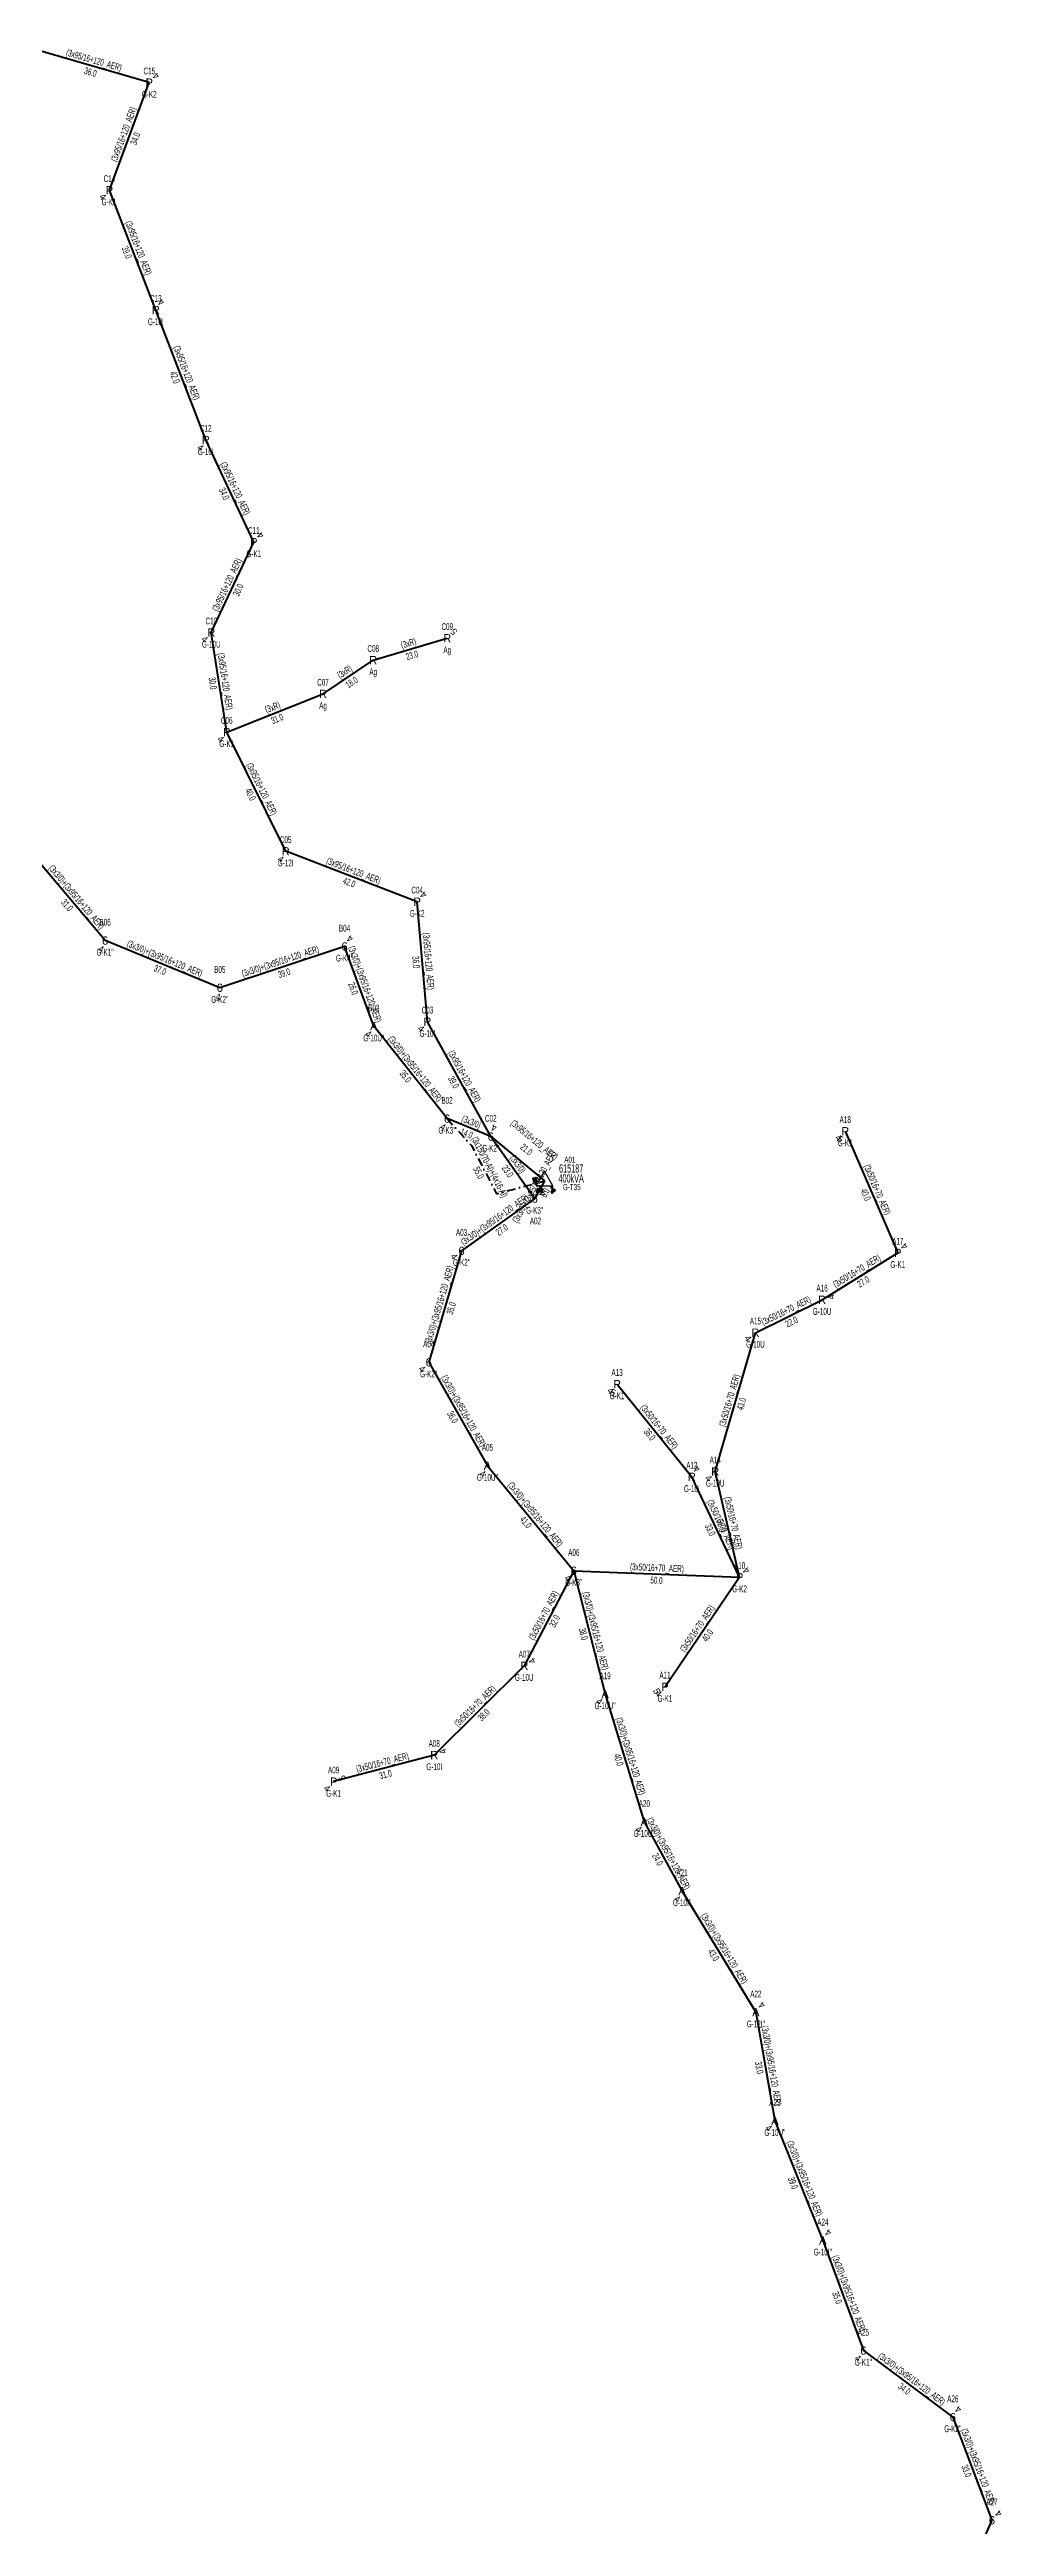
# Model space of a CAD drawing. Header units: millimetres. Extents: x 433713 to 438874, y 4028328 to 4034517.
# Drawn here: x 436493 to 436779, y 4032977 to 4033722 of the extents above; entities that cross this region are included whole.
import ezdxf
from ezdxf.enums import TextEntityAlignment as Align

# ---------------------------------------------------------------- set-up
doc = ezdxf.new("R2010")
doc.units = ezdxf.units.MM
doc.linetypes.add('DASHDOT', pattern=[5, 2.5, -1.25, 0, -1.25])
for name, color, linetype, lineweight in [('DIREK_AG_MEVCUT', 120, 'Continuous', 25), ('DIREK_OG_MEVCUT', 16, 'Continuous', 25), ('HAT_AG_HAVAI_MEVCUT', 126, 'Continuous', 50), ('HAT_AG_YERALTI_MEVCUT', 126, 'DASHDOT', 50), ('HAT_OG_HAVAI_MEVCUT', 48, 'Continuous', 70), ('TRAFO_MEVCUT', 5, 'Continuous', 30), ('TRAFO_TADILAT_BYSK', 5, 'Continuous', 30)]:
    doc.layers.add(name, color=color, linetype=linetype, lineweight=lineweight)
doc.styles.add('Direk', font='B_CAD')
doc.styles.get("Standard").update_dxf_attribs({"font": 'Arial'})

# ---------------------------------------------------------------- blocks, each defined once
blk = doc.blocks.new('MEV_DIREK')
h = blk.add_hatch(color=32)
h.paths.add_polyline_path([(-2.14, 0.97), (-2.35, 1.09), (-3.31, -0.55), (-3.09, -0.67), (-2.67, 0.06), (-1.89, -0.39), (-1.79, -0.22), (-2.56, 0.23)])
h.paths.add_polyline_path([(-3.46, -0.17), (-3.33, -0.25), (-2.61, 0.99), (-2.74, 1.06)])
h.paths.add_polyline_path([(-3.54, 0.29), (-3.41, 0.22), (-3.05, 0.82), (-3.18, 0.9)])
h.paths.add_polyline_path([(-3.58, 0.81), (-3.66, 0.68), (-3.53, 0.61), (-3.45, 0.74)])
h.paths.add_polyline_path([(-1.51, -2.34), (-2.26, -2.33), (-2.52, -3.47), (-2.42, -3.47), (-2.21, -2.53), (-1.91, -2.54), (-2.12, -3.47), (-2.02, -3.47), (-1.81, -2.54), (-1.51, -2.54), (-1.72, -3.47), (-1.62, -3.48), (-1.41, -2.54), (-1.11, -2.54), (-1.32, -3.48), (-1.22, -3.48), (-1.01, -2.54), (-0.71, -2.55), (-0.92, -3.48), (-0.82, -3.48), (-0.56, -2.35), (-1.31, -2.34), (-1.31, -1.44), (-1.51, -1.44)])
at = {"layer": 'TRAFO_MEVCUT'}
for points in [[(2.35, -1.57), (2.12, -1.92), (2.08, -1.44), (1.94, -1.44), (2.01, -2.32), (2.25, -1.96), (2.31, -2.67), (2.1, -2.67), (2.39, -2.87), (2.4, -2.86), (2.64, -2.49), (2.45, -2.63)], [(2.35, -1.57), (2.12, -1.92), (2.08, -1.44), (1.94, -1.44), (2.01, -2.32), (2.25, -1.96), (2.31, -2.67), (2.1, -2.67), (2.39, -2.87), (1.98, -3.19), (2.2, -3.79), (2.26, -3.74), (2.08, -3.26), (2.26, -3.13), (2.44, -3.6), (2.49, -3.56), (2.32, -3.08), (2.49, -2.94), (2.67, -3.42), (2.73, -3.38), (2.55, -2.9), (2.73, -2.76), (2.91, -3.24), (2.97, -3.2), (2.79, -2.72), (2.97, -2.58), (3.15, -3.06), (3.21, -3.01), (2.98, -2.42), (2.4, -2.86), (2.64, -2.49), (2.45, -2.63)], [(2.97, -2.58), (3.15, -3.06), (3.21, -3.01), (2.98, -2.42), (2.4, -2.86), (2.64, -2.49), (2.45, -2.63), (2.35, -1.57), (2.12, -1.92), (2.08, -1.44), (1.94, -1.44), (2.01, -2.32), (2.25, -1.96), (2.31, -2.67), (2.1, -2.67), (2.39, -2.87), (1.98, -3.19), (2.2, -3.79), (2.26, -3.74), (2.08, -3.26), (2.26, -3.13), (2.44, -3.6), (2.49, -3.56), (2.32, -3.08), (2.49, -2.94), (2.67, -3.42), (2.73, -3.38), (2.55, -2.9), (2.73, -2.76), (2.91, -3.24), (2.97, -3.2), (2.79, -2.72)]]:
    blk.add_hatch(color=32, dxfattribs=at).paths.add_polyline_path(points)
at = {"layer": 'TRAFO_MEVCUT', "linetype": 'Continuous'}
for p, q in [((-2.5, -1.44), (0, 2.89)), ((2.5, -1.44), (0, 2.89)), ((-2.5, -1.44), (2.5, -1.44))]:
    blk.add_line(p, q, dxfattribs=at)
at = {"layer": 'TRAFO_MEVCUT', "color": 32, "flags": 128}
blk.add_lwpolyline([(1.94, -1.44), (2.08, -1.44), (2.12, -1.92), (2.35, -1.57), (2.45, -2.63), (2.64, -2.49), (2.4, -2.86), (2.98, -2.42), (3.21, -3.01), (3.15, -3.06), (2.97, -2.58), (2.79, -2.72), (2.97, -3.2), (2.91, -3.24), (2.73, -2.76), (2.55, -2.9), (2.73, -3.38), (2.67, -3.42), (2.49, -2.94), (2.32, -3.08), (2.49, -3.56), (2.44, -3.6), (2.26, -3.13), (2.08, -3.26), (2.26, -3.74), (2.2, -3.79), (1.98, -3.19), (2.39, -2.87), (2.1, -2.67), (2.31, -2.67), (2.25, -1.96), (2.01, -2.32), (1.94, -1.44)], dxfattribs=at)
at = {"layer": 'TRAFO_TADILAT_BYSK', "color": 32, "flags": 128}
for points in [[(-3.53, 0.61), (-3.45, 0.74), (-3.58, 0.81), (-3.66, 0.68), (-3.53, 0.61)], [(-3.41, 0.22), (-3.05, 0.82), (-3.18, 0.9), (-3.54, 0.29), (-3.41, 0.22)], [(-3.33, -0.25), (-2.61, 0.99), (-2.74, 1.06), (-3.46, -0.17), (-3.33, -0.25)], [(-1.79, -0.22), (-2.56, 0.23), (-2.14, 0.97), (-2.35, 1.09), (-3.31, -0.55), (-3.09, -0.67), (-2.67, 0.06), (-1.89, -0.39), (-1.79, -0.22)], [(-1.31, -1.44), (-1.51, -1.44), (-1.51, -2.34), (-2.26, -2.33), (-2.52, -3.47), (-2.42, -3.47), (-2.21, -2.53), (-1.91, -2.54), (-2.12, -3.47), (-2.02, -3.47), (-1.81, -2.54), (-1.51, -2.54), (-1.72, -3.47), (-1.62, -3.48), (-1.41, -2.54), (-1.11, -2.54), (-1.32, -3.48), (-1.22, -3.48), (-1.01, -2.54), (-0.71, -2.55), (-0.92, -3.48), (-0.82, -3.48), (-0.56, -2.35), (-1.31, -2.34), (-1.31, -1.44)]]:
    blk.add_lwpolyline(points, dxfattribs=at)

msp = doc.modelspace()

# ---------------------------------------------------------------- linework, layer by layer
at = {"layer": 'HAT_AG_HAVAI_MEVCUT'}
for p, q in [((436522.913013, 4033711.768754), (436488.633238, 4033721.721285)), ((436510.94, 4033679.422), (436522.913013, 4033711.768754)), ((436524.889614, 4033643.413046), (436510.94, 4033679.422)), ((436539.899092, 4033604.3663), (436524.889614, 4033643.413046)), ((436554.329511, 4033573.674572), (436539.899092, 4033604.3663)), ((436541.555126, 4033546.472156), (436554.329511, 4033573.674572)), ((436546.204498, 4033516.58703), (436541.555126, 4033546.472156)), ((436590.22743, 4033538.202495), (436612.491006, 4033544.765454)), ((436575.135886, 4033528.043082), (436590.22743, 4033538.202495)), ((436546.204498, 4033516.58703), (436575.135886, 4033528.043082)), ((436563.920381, 4033480.736373), (436546.204498, 4033516.58703)), ((436603.437891, 4033465.596871), (436563.920381, 4033480.736373)), ((436606.521045, 4033429.511773), (436603.437891, 4033465.596871)), ((436625.567948, 4033394.979168), (436606.521045, 4033429.511773)), ((436625.567948, 4033394.979168), (436641.721685, 4033381.663058)), ((436732.110822, 4033396.607843), (436747.900857, 4033360.022762)), ((436725.151628, 4033345.94246), (436747.900857, 4033360.022762)), ((436705.109361, 4033336.047537), (436725.151628, 4033345.94246)), ((436693.033783, 4033294.300708), (436705.109361, 4033336.047537)), ((436663.529565, 4033320.590953), (436686.000848, 4033292.700576)), ((436700.37038, 4033262.561999), (436686.000848, 4033292.700576)), ((436700.37038, 4033262.561999), (436693.033783, 4033294.300708)), ((436650.516459, 4033264.498572), (436635.632368, 4033235.928125)), ((436650.516459, 4033264.498572), (436700.37038, 4033262.561999)), ((436700.37038, 4033262.561999), (436677.931623, 4033229.629071)), ((436635.632368, 4033235.928125), (436608.574628, 4033209.094015)), ((436608.574628, 4033209.094015), (436578.328998, 4033201.106731))]:
    msp.add_line(p, q, dxfattribs=at)
at = {"layer": 'HAT_AG_YERALTI_MEVCUT', "flags": 128}
msp.add_lwpolyline([(436612.412996, 4033400.394071), (436619.845226, 4033392.187877), (436627.312622, 4033377.811457), (436641.721685, 4033381.663058)], dxfattribs=at)
at = {"layer": 'HAT_OG_HAVAI_MEVCUT'}
for p, q in [((436509.638636, 4033453.915217), (436489.663562, 4033477.632823)), ((436544.115114, 4033439.721463), (436509.638636, 4033453.915217)), ((436581.607, 4033452.142), (436544.115114, 4033439.721463)), ((436590.409072, 4033428.132005), (436581.607, 4033452.142)), ((436612.412996, 4033400.394071), (436590.409072, 4033428.132005)), ((436625.567948, 4033394.979168), (436612.412996, 4033400.394071)), ((436625.567948, 4033394.979168), (436638.7752, 4033376.345076)), ((436641.721685, 4033381.663058), (436638.7752, 4033376.345076)), ((436638.7752, 4033376.345076), (436616.783951, 4033360.669648)), ((436616.783951, 4033360.669648), (436606.9108, 4033327.141656)), ((436606.9108, 4033327.141656), (436624.559021, 4033296.076038)), ((436624.559021, 4033296.076038), (436650.516459, 4033264.498572)), ((436650.516459, 4033264.498572), (436659.926247, 4033227.420642)), ((436659.926247, 4033227.420642), (436671.7052, 4033189.03555)), ((436671.7052, 4033189.03555), (436683.061188, 4033168.235098)), ((436683.061188, 4033168.235098), (436705.236421, 4033131.781654)), ((436705.236421, 4033131.781654), (436710.969617, 4033099.153055)), ((436710.969617, 4033099.153055), (436725.36775, 4033063.218117)), ((436725.36775, 4033063.218117), (436737.55911, 4033030.115087)), ((436737.55911, 4033030.115087), (436764.449982, 4033010.110771)), ((436764.449982, 4033010.110771), (436776.213417, 4032979.107608)), ((436776.213417, 4032979.107608), (436760.144443, 4032943.403167))]:
    msp.add_line(p, q, dxfattribs=at)

# ---------------------------------------------------------------- block references
at = {"layer": 'TRAFO_MEVCUT'}
msp.add_blockref('MEV_DIREK', (436641.721685, 4033381.663058), dxfattribs=at)

# ---------------------------------------------------------------- texts
at = {"layer": 'DIREK_AG_MEVCUT', "width": 0.53}
for s, p in [('C15', (436522.913013, 4033715.268754)), ('G-K2', (436522.913013, 4033708.268754)), ('C14', (436510.94, 4033682.922)), ('G-K1', (436510.813239, 4033675.922)), ('C13', (436524.889614, 4033646.913046)), ('G-10I', (436524.889614, 4033639.913046)), ('C12', (436539.899092, 4033607.8663)), ('G-10I', (436539.899092, 4033600.8663)), ('C11', (436554.329511, 4033577.174572)), ('G-K1', (436554.329511, 4033570.174572)), ('C10', (436541.555126, 4033549.972156)), ('C09', (436612.491006, 4033548.265454)), ('G-10U', (436541.555126, 4033542.972156)), ('C08', (436590.22743, 4033541.702495)), ('Ag', (436612.491006, 4033541.265454)), ('Ag', (436590.22743, 4033534.702495)), ('C07', (436575.135886, 4033531.543082)), ('C06', (436546.204498, 4033520.08703)), ('Ag', (436575.135886, 4033524.543082)), ('G-K1', (436546.204498, 4033513.08703)), ('C05', (436563.920381, 4033484.236373)), ('G-12I', (436563.920381, 4033477.236373)), ('C04', (436603.437891, 4033469.096871)), ('G-K2', (436603.437891, 4033462.096871)), ('C03', (436606.521045, 4033433.011773)), ('G-10I', (436606.521045, 4033426.011773)), ('A18', (436732.110822, 4033400.107843)), ('G-K1', (436732.110822, 4033393.107843)), ('A17', (436747.900857, 4033363.522762)), ('G-K1', (436747.900857, 4033356.522762)), ('A16', (436725.151628, 4033349.44246)), ('A15', (436705.109361, 4033339.547537)), ('G-10U', (436725.151628, 4033342.44246)), ('G-10U', (436705.109361, 4033332.547537)), ('A13', (436663.529565, 4033324.090953)), ('G-K1', (436663.529565, 4033317.090953)), ('A12', (436686.000848, 4033296.200576)), ('A14', (436693.033783, 4033297.800708)), ('G-10I', (436686.000848, 4033289.200576)), ('G-10U', (436693.033783, 4033290.800708)), ('A10', (436700.37038, 4033266.061999)), ('G-K2', (436700.37038, 4033259.061999)), ('A07', (436635.632368, 4033239.428125)), ('G-10U', (436635.632368, 4033232.428125)), ('A11', (436677.931623, 4033233.129071)), ('G-K1', (436677.931623, 4033226.129071)), ('A08', (436608.574628, 4033212.594015)), ('A09', (436578.328998, 4033204.606731)), ('G-10I', (436608.574628, 4033205.594015)), ('G-K1', (436578.328998, 4033197.606731))]:
    msp.add_text(s, height=2.05, dxfattribs=at).set_placement(p, align=Align.MIDDLE_CENTER)
at = {"layer": 'DIREK_AG_MEVCUT', "style": 'Direk'}
for s, p in [('P', (436522.913013, 4033711.768754)), ('P', (436510.94, 4033679.422)), ('R', (436524.889614, 4033643.413046)), ('R', (436539.899092, 4033604.3663)), ('P', (436554.329511, 4033573.674572)), ('R', (436541.555126, 4033546.472156)), ('R', (436612.491006, 4033544.765454)), ('R', (436590.22743, 4033538.202495)), ('R', (436575.135886, 4033528.043082)), ('P', (436546.204498, 4033516.58703)), ('R', (436563.920381, 4033480.736373)), ('P', (436603.437891, 4033465.596871)), ('R', (436606.521045, 4033429.511773)), ('P', (436732.110822, 4033396.607843)), ('P', (436747.900857, 4033360.022762)), ('R', (436725.151628, 4033345.94246)), ('R', (436705.109361, 4033336.047537)), ('P', (436663.529565, 4033320.590953)), ('R', (436693.033783, 4033294.300708)), ('R', (436686.000848, 4033292.700576)), ('P', (436700.37038, 4033262.561999)), ('R', (436635.632368, 4033235.928125)), ('P', (436677.931623, 4033229.629071)), ('R', (436608.574628, 4033209.094015)), ('P', (436578.328998, 4033201.106731))]:
    msp.add_text(s, height=2.5, dxfattribs=at).set_placement(p, align=Align.MIDDLE_CENTER)
at = {"layer": 'DIREK_AG_MEVCUT', "color": 32, "style": 'Direk'}
for s, rotation, p in [('4', 495.000001, (436524.892912, 4033713.748653)), ('4', 313.9629, (436508.92459, 4033677.478261)), ('4', 505.513323, (436526.475015, 4033645.720968)), ('4', 325.513323, (436538.313691, 4033602.058378)), ('4', 495.000001, (436556.30941, 4033575.654471)), ('4', 315.000001, (436539.575227, 4033544.492257)), ('5', 495.000001, (436614.470905, 4033546.745353)), ('4', 319.421447, (436544.383126, 4033514.460388)), ('4', 328.148322, (436562.442759, 4033478.358005)), ('4', 497.441781, (436605.33164, 4033467.659325)), ('4', 317.441781, (436604.627296, 4033427.44932)), ('4', 315.000001, (436730.130923, 4033394.627944)), ('5', 326.672458, (436730.572433, 4033394.268322)), ('4', 495.000001, (436749.880756, 4033362.002661)), ('4', 465.877417, (436727.844806, 4033346.708484)), ('4', 306.93355, (436702.871229, 4033334.365049)), ('4', 315.000001, (436661.549666, 4033318.611054)), ('5', 334.429202, (436662.321012, 4033318.065206)), ('4', 507.745485, (436687.495155, 4033295.068496)), ('4', 315.000001, (436691.053885, 4033292.320809)), ('4', 495.000001, (436702.350279, 4033264.541899)), ('4', 481.241122, (436638.026347, 4033237.380319)), ('5', 297.865777, (436675.456297, 4033228.320346)), ('4', 315.000001, (436675.951724, 4033227.649172)), ('4', 472.381124, (436611.163709, 4033210.160159)), ('4', 315.000001, (436576.349099, 4033199.126832)), ('5', 112.500002, (436580.915861, 4033202.178245))]:
    msp.add_text(s, height=2, rotation=rotation, dxfattribs=at).set_placement(p, align=Align.MIDDLE_CENTER)
at = {"layer": 'DIREK_OG_MEVCUT', "width": 0.53}
for s, p in [('B06', (436509.638636, 4033459.415217)), ("G-K1''", (436509.638636, 4033450.415217)), ('B04', (436581.607, 4033457.642)), ('B05', (436544.115114, 4033445.221463)), ("G-K4''", (436581.607, 4033448.642)), ("G-K2''", (436544.115114, 4033436.221463)), ('B03', (436590.409072, 4033433.632005)), ("G-10U''", (436590.409072, 4033424.632005)), ('B02', (436612.412996, 4033405.894071)), ('C02', (436625.567948, 4033400.479168)), ("G-K3''", (436612.412996, 4033396.894071)), ("G-K2''", (436625.567948, 4033391.479168)), ("G-K3''", (436638.7752, 4033372.845076)), ('A02', (436638.988119, 4033369.637706)), ('A03', (436616.783951, 4033366.169648)), ("G-K2''", (436616.783951, 4033357.169648)), ('A04', (436606.9108, 4033332.641656)), ("G-K2''", (436606.9108, 4033323.641656)), ('A05', (436624.559021, 4033301.576038)), ("G-10U''", (436624.559021, 4033292.576038)), ('A06', (436650.516459, 4033269.998572)), ("G-K3''", (436650.516459, 4033260.998572)), ('A19', (436659.926247, 4033232.920642)), ("G-10U''", (436659.926247, 4033223.920642)), ('A20', (436671.7052, 4033194.53555)), ("G-10U''", (436671.7052, 4033185.53555)), ('A21', (436683.061188, 4033173.735098)), ("G-10I''", (436683.061188, 4033164.735098)), ('A22', (436705.236421, 4033137.281654)), ("G-12I''", (436705.236421, 4033128.281654)), ('A23', (436710.969617, 4033104.653055)), ("G-10U''", (436710.969617, 4033095.653055)), ('A24', (436725.36775, 4033068.718117)), ("G-10I''", (436725.36775, 4033059.718117)), ('A25', (436737.55911, 4033035.615087)), ("G-K1''", (436737.55911, 4033026.615087)), ('A26', (436764.449982, 4033015.610771)), ("G-K2''", (436764.449982, 4033006.610771)), ('A27', (436776.213417, 4032984.607608))]:
    msp.add_text(s, height=2.05, dxfattribs=at).set_placement(p, align=Align.MIDDLE_CENTER)
at = {"layer": 'DIREK_OG_MEVCUT', "color": 32, "style": 'Direk'}
for rotation, p in [(335.052118, (436508.457614, 4033451.37648)), (505.066477, (436583.210352, 4033454.437488)), (348.81167, (436543.571817, 4033436.974678)), (325.066477, (436588.80572, 4033425.836517)), (334.212118, (436611.194882, 4033397.87292)), (520.250006, (436626.514114, 4033397.614461)), (481.414538, (436641.164772, 4033377.804509)), (306.795813, (436614.541781, 4033358.992545)), (315.000001, (436604.930901, 4033325.161757)), (329.800346, (436623.15058, 4033293.65606)), (320.951636, (436648.752526, 4033262.324052)), (322.12006, (436658.207022, 4033225.210605)), (323.52965, (436670.040861, 4033186.783889)), (329.316148, (436681.632347, 4033165.827109)), (499.982878, (436707.036867, 4033133.92604)), (319.982878, (436709.169171, 4033097.008669)), (505.109007, (436726.969397, 4033065.514794)), (325.109007, (436735.957462, 4033027.81841)), (505.389049, (436766.040385, 4033012.415249)), (495.000001, (436778.193316, 4032981.087507))]:
    msp.add_text('4', height=2, rotation=rotation, dxfattribs=at).set_placement(p, align=Align.MIDDLE_CENTER)
at = {"layer": 'DIREK_OG_MEVCUT', "style": 'Direk'}
for s, p in [('6', (436509.638636, 4033453.915217)), ('6', (436581.607, 4033452.142)), ('6', (436544.115114, 4033439.721463)), ('A', (436590.409072, 4033428.132005)), ('6', (436612.412996, 4033400.394071)), ('6', (436625.567948, 4033394.979168)), ('6', (436638.7752, 4033376.345076)), ('6', (436616.783951, 4033360.669648)), ('6', (436606.9108, 4033327.141656)), ('A', (436624.559021, 4033296.076038)), ('6', (436650.516459, 4033264.498572)), ('A', (436659.926247, 4033227.420642)), ('A', (436671.7052, 4033189.03555)), ('A', (436683.061188, 4033168.235098)), ('A', (436705.236421, 4033131.781654)), ('A', (436710.969617, 4033099.153055)), ('A', (436725.36775, 4033063.218117)), ('6', (436737.55911, 4033030.115087)), ('6', (436764.449982, 4033010.110771)), ('6', (436776.213417, 4032979.107608))]:
    msp.add_text(s, height=2.5, dxfattribs=at).set_placement(p, align=Align.MIDDLE_CENTER)
at = {"layer": 'HAT_AG_HAVAI_MEVCUT', "lineweight": 30, "width": 0.53}
for s, rotation, p in [('(3x95/16+120_AER)', 343.810272, (436506.010122, 4033717.561312)), ('(3x95/16+120_AER)', 429.688182, (436516.129362, 4033695.890437)), ('(3x95/16+120_AER)', 291.176015, (436518.707411, 4033661.724572)), ('(3x95/16+120_AER)', 291.026643, (436533.187754, 4033624.194655)), ('(3x95/16+120_AER)', 295.181638, (436547.88352, 4033589.382102)), ('(3x95/16+120_AER)', 424.845025, (436547.172931, 4033560.434672)), ('(3xR)', 376.424704, (436601.118876, 4033542.299288)), ('(3x95/16+120_AER)', 278.842891, (436544.719709, 4033531.66026)), ('(3xR)', 393.947879, (436582.206985, 4033533.827903)), ('(3xR)', 381.602236, (436560.357255, 4033523.105354)), ('(3x95/16+120_AER)', 296.296641, (436555.824475, 4033499.038267)), ('(3x95/16+120_AER)', 339.03773, (436583.983226, 4033473.960366)), ('(3x95/16+120_AER)', 274.88356, (436605.826383, 4033447.626684)), ('(3x95/16+120_AER)', 298.879496, (436616.788788, 4033412.655994)), ('(3x95/16+120_AER)', 320.500009, (436637.997419, 4033393.208889)), ('(3x50/16+70_AER)', 293.344914, (436740.786255, 4033378.652128)), ('(3x50/16+70_AER)', 391.754831, (436736.0789, 4033353.705372)), ('(3x50/16+70_AER)', 386.275681, (436714.754208, 4033341.757172)), ('(3x50/16+70_AER)', 433.867098, (436698.255046, 4033315.410309)), ('(3x50/16+70_AER)', 308.858401, (436675.4271, 4033307.179053)), ('(3x50/16+70_AER)', 295.490968, (436693.952869, 4033277.997101)), ('(3x50/16+70_AER)', 283.015661, (436697.530244, 4033278.622789)), ('(3x50/16+70_AER)', 357.775467, (436675.476413, 4033264.379645)), ('(3x50/16+70_AER)', 62.482241, (436642.320576, 4033250.606068)), ('(3x50/16+70_AER)', 55.731551, (436688.448554, 4033246.574146)), ('(3x50/16+70_AER)', 44.762246, (436621.504957, 4033223.114599)), ('(3x50/16+70_AER)', 14.792994, (436593.234785, 4033205.922199))]:
    msp.add_text(s, height=2.05, rotation=rotation, dxfattribs=at).set_placement(p, align=Align.CENTER)
for s, rotation, p in [('36.0', 343.810272, (436505.53613, 4033715.928728)), ('34.0', 429.688182, (436517.723651, 4033695.300317)), ('39.0', 291.176015, (436517.122203, 4033661.110474)), ('42.0', 291.026643, (436531.600951, 4033623.584691)), ('34.0', 295.181638, (436546.345082, 4033588.65877)), ('30.0', 424.845025, (436548.711705, 4033559.712056)), ('23.0', 376.424704, (436601.59956, 4033540.668662)), ('30.0', 278.842891, (436543.039915, 4033531.398926)), ('18.0', 393.947879, (436583.156331, 4033532.417675)), ('31.0', 381.602236, (436560.983129, 4033521.524758)), ('40.0', 296.296641, (436554.300404, 4033498.285135)), ('42.0', 339.03773, (436583.375046, 4033472.372878)), ('36.0', 274.88356, (436604.132554, 4033447.481961)), ('39.0', 298.879496, (436615.300205, 4033411.834947)), ('21.0', 320.500009, (436636.916086, 4033391.897127)), ('40.0', 293.344914, (436739.225424, 4033377.978477)), ('27.0', 391.754831, (436736.973585, 4033352.259849)), ('22.0', 386.275681, (436715.506782, 4033340.232825)), ('43.0', 433.867098, (436699.888099, 4033314.937936)), ('36.0', 308.858401, (436674.103312, 4033306.112476)), ('33.0', 295.490968, (436692.418359, 4033277.265474)), ('33.0', 283.015661, (436695.873919, 4033278.239919)), ('50.0', 357.775467, (436675.410426, 4033262.680927)), ('32.0', 62.482241, (436643.828251, 4033249.820629)), ('40.0', 55.731551, (436689.853449, 4033245.616925)), ('38.0', 44.762246, (436622.70204, 4033221.90754)), ('31.0', 14.792994, (436593.668842, 4033204.278546))]:
    msp.add_text(s, height=2.05, rotation=rotation, dxfattribs=at).set_placement(p, align=Align.TOP_CENTER)
at = {"layer": 'HAT_AG_YERALTI_MEVCUT', "lineweight": 30, "width": 0.53}
msp.add_text('(3x150/70-Al)+(4x16-Al)', height=2.05, rotation=297.448254, dxfattribs=at).set_placement((436624.333237, 4033385.391472), align=Align.CENTER)
msp.add_text('55.0', height=2.05, rotation=297.448254, dxfattribs=at).set_placement((436622.824611, 4033384.607862), align=Align.TOP_CENTER)
at = {"layer": 'HAT_OG_HAVAI_MEVCUT', "lineweight": 30, "width": 0.53}
for s, rotation, p in [('(3x3/0)+(3x95/16+120_AER)', 310.104233, (436500.301242, 4033466.321573)), ('(3x3/0)+(3x95/16+120_AER)', 337.623337, (436527.200465, 4033447.604336)), ('(3x3/0)+(3x95/16+120_AER)', 18.329311, (436562.593751, 4033446.738607)), ('(3x3/0)+(3x95/16+120_AER)', 290.132952, (436586.806098, 4033440.429572)), ('(3x3/0)+(3x95/16+120_AER)', 308.424234, (436602.07695, 4033414.791295)), ('(3x3/0)', 337.626724, (436619.314015, 4033398.472634)), ('(3x3/0)', 305.327803, (436632.865052, 4033386.153637)), ('(3x3/0)+(3x95/16+120_AER)', 421.010883, (436639.504938, 4033379.416014)), ('(3x3/0)+(3x95/16+120_AER)', 395.481385, (436627.286203, 4033369.19952)), ('(3x3/0)+(3x95/16+120_AER)', 433.591624, (436611.031994, 4033344.145761)), ('(3x3/0)+(3x95/16+120_AER)', 299.600689, (436616.473976, 4033312.028706)), ('(3x3/0)+(3x95/16+120_AER)', 309.421029, (436638.194366, 4033280.827067)), ('(3x3/0)+(3x95/16+120_AER)', 284.240118, (436656.045235, 4033246.168695)), ('(3x3/0)+(3x95/16+120_AER)', 287.059298, (436666.628325, 4033208.477453)), ('(3x3/0)+(3x95/16+120_AER)', 298.632293, (436678.12925, 4033179.042633)), ('(3x3/0)+(3x95/16+120_AER)', 301.312841, (436694.874996, 4033150.45013)), ('(3x3/0)+(3x95/16+120_AER)', 279.965754, (436708.940194, 4033115.614455)), ('(3x3/0)+(3x95/16+120_AER)', 291.834607, (436718.957705, 4033081.501725)), ('(3x3/0)+(3x95/16+120_AER)', 290.218012, (436732.261056, 4033046.960356)), ('(3x3/0)+(3x95/16+120_AER)', 323.354171, (436751.511882, 4033020.794919)), ('(3x3/0)+(3x95/16+120_AER)', 290.778095, (436771.126417, 4032994.910727))]:
    msp.add_text(s, height=2.05, rotation=rotation, dxfattribs=at).set_placement(p, align=Align.CENTER)
for s, rotation, p in [('31.0', 310.104233, (436499.000956, 4033465.226467)), ('37.0', 337.623337, (436526.553285, 4033446.032344)), ('39.0', 18.329311, (436563.128363, 4033445.124857)), ('26.0', 290.132952, (436585.209974, 4033439.844433)), ('35.0', 308.424234, (436600.745118, 4033413.73478)), ('14.0', 337.626724, (436618.666929, 4033396.900604)), ('23.0', 305.327803, (436631.478095, 4033385.170606)), ('6.0', 421.010883, (436640.991948, 4033378.59212)), ('27.0', 395.481385, (436628.272948, 4033367.815203)), ('35.0', 433.591624, (436612.662757, 4033343.665542)), ('36.0', 299.600689, (436614.995845, 4033311.188987)), ('41.0', 309.421029, (436636.881115, 4033279.747543)), ('38.0', 284.240118, (436654.397471, 4033245.750519)), ('40.0', 287.059298, (436665.003122, 4033207.978739)), ('24.0', 298.632293, (436676.637138, 4033178.228016)), ('43.0', 301.312841, (436693.422613, 4033149.566622)), ('33.0', 279.965754, (436707.265844, 4033115.320254)), ('39.0', 291.834607, (436717.379661, 4033080.869447)), ('35.0', 290.218012, (436730.665803, 4033046.372848)), ('34.0', 323.354171, (436750.497209, 4033019.43094)), ('33.0', 290.778095, (436769.536982, 4032994.307652))]:
    msp.add_text(s, height=2.05, rotation=rotation, dxfattribs=at).set_placement(p, align=Align.TOP_CENTER)
at = {"layer": 'TRAFO_MEVCUT', "width": 0.6}
for s, height, p in [('615187', 2.5, (436649.721685, 4033384.163058)), ('A01', 1.8, (436649.313253, 4033387.16594)), ('400kVA', 2.5, (436649.721685, 4033381.163058))]:
    msp.add_text(s, height=height, dxfattribs=at).set_placement(p, align=Align.CENTER)
msp.add_text('G-T35', height=1.8, dxfattribs=at).set_placement((436649.894734, 4033380.699685), align=Align.TOP_CENTER)

doc.saveas('drawing.dxf')
